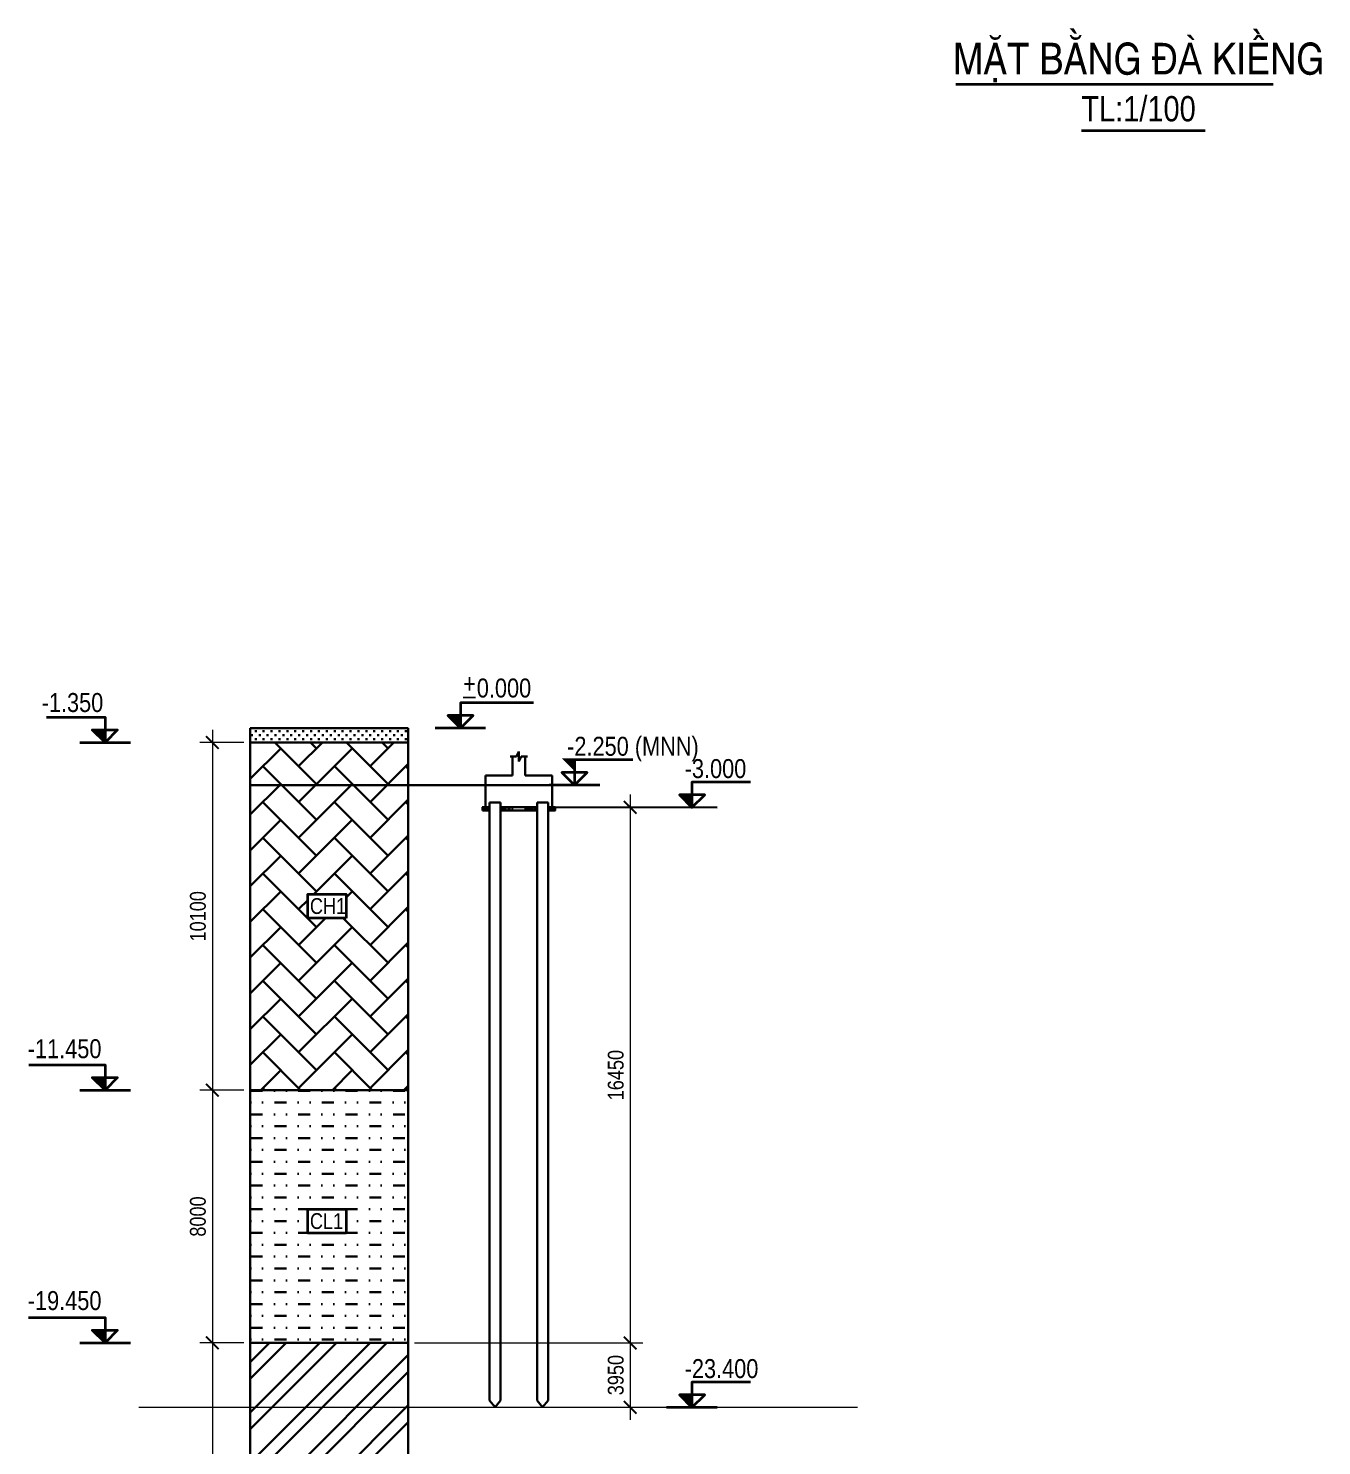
# Model space of a CAD drawing. Header units: inches. Extents: x -995865 to -814036, y 3430062 to 3602072.
# Drawn here: x -938536 to -897627, y 3466520 to 3511367 of the extents above; entities that cross this region are included whole.
import ezdxf

# ---------------------------------------------------------------- set-up
doc = ezdxf.new("R2010")
doc.units = ezdxf.units.IN
doc.header["$LTSCALE"] = 2.8
doc.header["$MEASUREMENT"] = 0
doc.layers.add('NET BAO', color=4, linetype='Continuous', lineweight=30)
doc.layers.add('TEXT1', color=7, linetype='Continuous', lineweight=15)
doc.layers.add('text', color=3, linetype='Continuous')
doc.styles.add('CHU', font='VHELVCN0.TTF')
doc.styles.add('Helve-Condense', font='VHELVCN0.TTF')
doc.styles.add('TNRM', font='VHELVCN0.TTF')
doc.dimstyles.new('TL200', dxfattribs={"dimscale": 200, "dimtxt": 2.5, "dimasz": 2, "dimexe": 2, "dimexo": 1, "dimgap": 1, "dimtad": 1, "dimdec": 0, "dimzin": 0, "dimdsep": 46, "dimtxsty": 'Helve-Condense', "dimblk": 'ARCHTICK', "dimcen": 2, "dimdle": 2, "dimclrd": 256, "dimclre": 256, "dimclrt": 4, "dimadec": 0, "dimazin": 0, "dimtfac": 0.004, "dimtdec": 0, "dimtmove": 2, "dimatfit": 3, "dimfxl": 1, "dimtolj": 1, "dimtzin": 0, "dimlwd": 9, "dimlwe": 13, "dimarcsym": 1})

# ---------------------------------------------------------------- blocks, each defined once
blk = doc.blocks.new('_ArchTick')
at = {"color": 0, "linetype": 'ByBlock', "const_width": 0.15}
blk.add_lwpolyline([(-0.5, -0.5), (0.5, 0.5)], dxfattribs=at)
blk = doc.blocks.new('*D285')
at = {"layer": 'DEFPOINTS', "color": 0, "linetype": 'Continuous'}
for p in [(-919991, 3469771), (-919991, 3467733), (-919498, 3467733)]:
    blk.add_point(p, dxfattribs=at)
at = {"layer": 'NET BAO', "linetype": 'Continuous', "lineweight": 9}
blk.add_line((-919498, 3470171), (-919498, 3467333), dxfattribs=at)
at = {"layer": 'NET BAO', "linetype": 'Continuous', "lineweight": 13}
for p, q in [((-919791, 3469771), (-919098, 3469771)), ((-919791, 3467733), (-919098, 3467733))]:
    blk.add_line(p, q, dxfattribs=at)
at = {"layer": 'NET BAO', "linetype": 'Continuous', "lineweight": 9, "xscale": 400, "yscale": 400, "zscale": 400}
for p, rotation in [((-919498, 3469771), 90), ((-919498, 3467733), 270)]:
    blk.add_blockref('_ArchTick', p, dxfattribs=dict(at, rotation=rotation))
at = {"layer": 'NET BAO', "color": 4, "linetype": 'Continuous', "lineweight": 9, "insert": (-919953, 3468752), "char_height": 500, "attachment_point": 5, "rotation": 90, "style": 'Helve-Condense'}
blk.add_mtext('\\A1;3950', dxfattribs=at)

msp = doc.modelspace()

# ---------------------------------------------------------------- hatches: boundary and pattern name
at = {"layer": 'NET BAO'}
for points in [[(-924870.8, 3489620.7), (-925267, 3489620.7), (-924871.6, 3489221.5), (-924870.8, 3489221.5)], [(-936109.6, 3489170.7), (-936505.8, 3489170.7), (-936110.4, 3488771.5), (-936109.6, 3488771.5)], [(-921263, 3488270.7), (-921659.2, 3488270.7), (-921263.7, 3487871.5), (-921263, 3487871.5)], [(-917546.5, 3487116.4), (-917942.7, 3487116.4), (-917547.3, 3486717.2), (-917546.5, 3486717.2)], [(-917545.7, 3487115.6), (-917941.9, 3487115.6), (-917546.5, 3486716.4), (-917545.7, 3486716.4)], [(-936109.6, 3478170.7), (-936505.8, 3478170.7), (-936110.4, 3477771.5), (-936109.6, 3477771.5)], [(-936109.6, 3470170.7), (-936505.8, 3470170.7), (-936110.4, 3469771.5), (-936109.6, 3469771.5)], [(-917546.5, 3468131.4), (-917942.7, 3468131.4), (-917547.3, 3467732.2), (-917546.5, 3467732.2)], [(-917545.7, 3468130.6), (-917941.9, 3468130.6), (-917546.5, 3467731.4), (-917545.7, 3467731.4)]]:
    msp.add_hatch(color=0, dxfattribs=at).paths.add_polyline_path(points)
h = msp.add_hatch(dxfattribs=at)
h.set_pattern_fill('CROSS', color=0, scale=500, style=0)
h.paths.add_polyline_path([(-926516.4, 3488770.7), (-926516.4, 3489220.7), (-931516.4, 3489220.7), (-931516.4, 3488770.7)])
h = msp.add_hatch(dxfattribs=at)
h.set_pattern_fill('AR-HBONE', color=0, scale=200, style=0)
h.paths.add_polyline_path([(-926516.4, 3488770.7), (-931516.4, 3488770.7), (-931516.4, 3477770.7), (-926516.4, 3477770.7)])
h.paths.add_polyline_path([(-928485.6, 3483967.9), (-928485.6, 3483211.3), (-929692.5, 3483211.3), (-929692.5, 3483967.9)], flags=0)
h.paths.add_polyline_path([(-929760, 3483201.6), (-928369.3, 3483201.6), (-928369.3, 3483985.6), (-929760, 3483985.6)], flags=24)
h = msp.add_hatch(dxfattribs=at)
h.set_pattern_fill('AR-CONC', color=0, scale=20, style=0)
h.set_pattern_definition([(50, (0, 0), (143.4520365, -12.550427), [15, -165]), (355, (0, 0), (-27.750267, 150.438427), [12, -132]), (100.4514, (11.95, -1.05), (115.7018763, 137.8879084), [12.748038, -140.2284224]), (46.1842, (0, 40), (213.44821, -33.103803), [22.5, -247.5]), (96.6356, (17.79, 37.24), (186.932541, 194.823574), [19.122058, -210.3426]), (351.1842, (0, 40), (186.932389, 194.82372), [18, -198]), (21, (20, 30), (119.3814104, -80.523778), [15, -165]), (326, (20, 30), (48.6630664, 145.030009), [12, -132]), (71.4514, (29.95, 23.29), (168.0445257, 64.5060993), [12.748038, -140.2284224]), (37.5, (0, 0), (2.43197106, 66.5787708), [0, -130.4, 0, -134, 0, -132.5]), (7.5, (0, 0), (52.6139075, 78.8823424), [0, -76.4, 0, -127.4, 0, -50.5]), (327.5, (-44.6, 0), (106.7644872, -4.51097435), [0, -50, 0, -156, 0, -207]), (317.5, (-64.6, 0), (116.6372339, 20.0209965), [0, -65, 0, -103.6, 0, -147])])
h.paths.add_polyline_path([(-923946.1, 3486620.7), (-923946.1, 3486720.7), (-924171.1, 3486720.7), (-924171.1, 3486620.7)])
h.paths.add_polyline_path([(-923196.1, 3486620.7), (-923196.1, 3486720.7), (-923596.1, 3486720.7), (-923596.1, 3486620.7)])
h.paths.add_polyline_path([(-922096.1, 3486720.7), (-922096.1, 3486620.7), (-921871.1, 3486620.7), (-921871.1, 3486720.7)])
h.paths.add_polyline_path([(-922446.1, 3486620.7), (-922446.1, 3486720.7), (-922846.1, 3486720.7), (-922846.1, 3486620.7)])
h = msp.add_hatch(dxfattribs=at)
h.set_pattern_fill('MUDST', color=0, scale=1500, style=0)
h.paths.add_polyline_path([(-931516.4, 3477770.7), (-931516.4, 3469770.7), (-926516.4, 3469770.7), (-926516.4, 3477770.7)])
h.paths.add_polyline_path([(-928485.6, 3473999.7), (-928485.6, 3473243.1), (-929692.5, 3473243.1), (-929692.5, 3473999.7)], flags=0)
h.paths.add_polyline_path([(-929760, 3473233.4), (-928448, 3473233.4), (-928448, 3474017.4), (-929760, 3474017.4)], flags=24)
h = msp.add_hatch(dxfattribs=at)
h.set_pattern_fill('ANSI32', color=0, scale=3000, style=0)
h.paths.add_polyline_path([(-926516.4, 3469770.7), (-931516.4, 3469770.7), (-931516.4, 3455270.7), (-926516.4, 3455270.7)])
h.paths.add_polyline_path([(-928485.6, 3462044.5), (-929692.5, 3462044.5), (-929692.5, 3462801.1), (-928485.6, 3462801.1)], flags=0)
h.paths.add_polyline_path([(-929760, 3462034.9), (-928369.3, 3462034.9), (-928369.3, 3462818.9), (-929760, 3462818.9)], flags=24)
at = {"layer": 'TEXT1', "lineweight": 35}
for points in [[(-925120.8, 3489620.7), (-924870.8, 3489620.7), (-924870.8, 3489220.7)], [(-925120.8, 3489620.7), (-924870.8, 3489620.7), (-924870.8, 3489220.7)], [(-936359.6, 3489170.7), (-936109.6, 3489170.7), (-936109.6, 3488770.7)], [(-936359.6, 3489170.7), (-936109.6, 3489170.7), (-936109.6, 3488770.7)], [(-921513, 3488270.7), (-921263, 3488270.7), (-921263, 3487870.7)], [(-917796.5, 3487116.4), (-917546.5, 3487116.4), (-917546.5, 3486716.4)], [(-936359.6, 3478170.7), (-936109.6, 3478170.7), (-936109.6, 3477770.7)], [(-936359.6, 3478170.7), (-936109.6, 3478170.7), (-936109.6, 3477770.7)], [(-936359.6, 3470170.7), (-936109.6, 3470170.7), (-936109.6, 3469770.7)], [(-936359.6, 3470170.7), (-936109.6, 3470170.7), (-936109.6, 3469770.7)], [(-917796.5, 3468131.4), (-917546.5, 3468131.4), (-917546.5, 3467731.4)]]:
    msp.add_hatch(color=0, dxfattribs=at).paths.add_polyline_path(points)

# ---------------------------------------------------------------- linework, layer by layer
at = {"layer": 'NET BAO', "color": 0, "linetype": 'Continuous', "lineweight": 9}
for p, q in [((-932716.1, 3489170.7), (-932716.1, 3477370.7)), ((-919498, 3487119.7), (-919498, 3469370.7)), ((-932716.1, 3478170.7), (-932716.1, 3469370.7)), ((-932716.1, 3470170.7), (-932716.1, 3454870.7))]:
    msp.add_line(p, q, dxfattribs=at)
at = {"layer": 'NET BAO', "color": 0}
for p, q in [((-931516.4, 3489220.7), (-931516.4, 3439270.7)), ((-931516.4, 3489220.7), (-926516.4, 3489220.7)), ((-931516.4, 3489220.7), (-931516.4, 3488770.7)), ((-926516.4, 3489220.7), (-926516.4, 3439270.7)), ((-926516.4, 3489220.7), (-926516.4, 3486720.7)), ((-931516.4, 3488770.7), (-926516.4, 3488770.7)), ((-931516.4, 3488770.7), (-931516.4, 3477770.7)), ((-926516.4, 3488770.7), (-926516.4, 3487870.7)), ((-923296.1, 3488327.1), (-923096.1, 3488327.1)), ((-923221.1, 3487720.7), (-923221.1, 3488327.1)), ((-923021.1, 3488483.5), (-923096.1, 3488327.1)), ((-923021.1, 3488327.1), (-923021.1, 3488483.5)), ((-923021.1, 3488170.8), (-923021.1, 3488327.1)), ((-922946.1, 3488327.1), (-923021.1, 3488170.8)), ((-922946.1, 3488327.1), (-922746.1, 3488327.1)), ((-922821.1, 3487720.7), (-922821.1, 3488327.1)), ((-920463, 3487422), (-931516.4, 3487422)), ((-924071.1, 3487720.7), (-923221.1, 3487720.7)), ((-924071.1, 3486720.7), (-924071.1, 3487720.7)), ((-922821.1, 3487720.7), (-921971.1, 3487720.7)), ((-921971.1, 3487720.7), (-921971.1, 3486720.7)), ((-923946.1, 3486870.7), (-923946.1, 3486352.4)), ((-923946.1, 3486870.7), (-923946.1, 3467944.5)), ((-923946.1, 3486870.7), (-923596.1, 3486870.7)), ((-923596.1, 3486870.7), (-923596.1, 3467944.5)), ((-922446.1, 3486870.7), (-922446.1, 3467944.5)), ((-922446.1, 3486870.7), (-922096.1, 3486870.7)), ((-922096.1, 3486870.7), (-922096.1, 3467944.5)), ((-924071.1, 3486720.7), (-924171.1, 3486720.7)), ((-924171.1, 3486720.7), (-924171.1, 3486620.7)), ((-924171.1, 3486620.7), (-923946.1, 3486620.7)), ((-923946.1, 3486720.7), (-924071.1, 3486720.7)), ((-923596.1, 3486720.7), (-923596.1, 3486352.4)), ((-922692.4, 3486720.7), (-923596.1, 3486720.7)), ((-923596.1, 3486620.7), (-922446.1, 3486620.7)), ((-922446.1, 3486720.7), (-922846.1, 3486720.7)), ((-922846.1, 3486620.7), (-922446.1, 3486620.7)), ((-922446.1, 3486720.7), (-922446.1, 3486313.1)), ((-921971.1, 3486720.7), (-922096.1, 3486720.7)), ((-922096.1, 3486720.7), (-922096.1, 3486313.1)), ((-922096.1, 3486620.7), (-921871.1, 3486620.7)), ((-921871.1, 3486720.7), (-921971.1, 3486720.7)), ((-921971.1, 3486720.7), (-916745.7, 3486715.6)), ((-921871.1, 3486620.7), (-921871.1, 3486720.7)), ((-931516.4, 3477770.7), (-926516.4, 3477770.7)), ((-926516.4, 3477770.7), (-926516.4, 3469770.7)), ((-926516.4, 3469770.7), (-931516.4, 3469770.7)), ((-931516.4, 3469770.7), (-931516.4, 3455270.7)), ((-923771.1, 3467733.2), (-923946.1, 3467944.5)), ((-923771.1, 3467733.2), (-923596.1, 3467944.5)), ((-922271.1, 3467733.2), (-922446.1, 3467944.5)), ((-922271.1, 3467733.2), (-922096.1, 3467944.5))]:
    msp.add_line(p, q, dxfattribs=at)
at = {"layer": 'NET BAO', "color": 0, "linetype": 'Continuous', "lineweight": 13}
for p, q in [((-931716.4, 3488770.7), (-933116.1, 3488770.7)), ((-920579, 3486719.7), (-919098, 3486719.7)), ((-919285.1, 3486718.2), (-917476.5, 3486718.2)), ((-931716.4, 3477770.7), (-933116.1, 3477770.7)), ((-931716.4, 3477770.7), (-933116.1, 3477770.7)), ((-931716.4, 3469770.7), (-933116.1, 3469770.7)), ((-931716.4, 3469770.7), (-933116.1, 3469770.7)), ((-926316.4, 3469770.7), (-919098, 3469770.7)), ((-935044.3, 3467733.2), (-912313.1, 3467733.2)), ((-916796.3, 3467733.2), (-915803.8, 3467733.2))]:
    msp.add_line(p, q, dxfattribs=at)
at = {"layer": 'text', "lineweight": 35}
for p, q in [((-909194.5, 3509601.2), (-899159.4, 3509601.2)), ((-905226.5, 3508137.3), (-901309.1, 3508137.3))]:
    msp.add_line(p, q, dxfattribs=at)
at = {"layer": 'text', "color": 0, "lineweight": 35}
for points in [[(-928485.6, 3483211.3), (-929692.5, 3483211.3), (-929692.5, 3483967.9), (-928485.6, 3483967.9)], [(-928485.6, 3473243.1), (-929692.5, 3473243.1), (-929692.5, 3473999.7), (-928485.6, 3473999.7)]]:
    msp.add_lwpolyline(points, close=True, dxfattribs=at)
at = {"layer": 'TEXT1', "color": 0, "lineweight": 35}
for points in [[(-922555.5, 3490020.7), (-924870.8, 3490020.7), (-924870.8, 3489220.7), (-924465.9, 3489620.7), (-925267, 3489620.7), (-924870.8, 3489220.7)], [(-937961.4, 3489570.7), (-936109.6, 3489570.7), (-936109.6, 3488770.7), (-936514.5, 3489170.7), (-935713.5, 3489170.7), (-936109.6, 3488770.7)], [(-924070.8, 3489220.7), (-925670.8, 3489220.7)], [(-936909.6, 3488770.7), (-935309.6, 3488770.7)], [(-919411.2, 3488222), (-921263, 3488222), (-921263, 3487422), (-920858.1, 3487822), (-921659.2, 3487822), (-921263, 3487422)], [(-920463, 3487422), (-922063, 3487422)], [(-915694.7, 3487516.4), (-917546.5, 3487516.4), (-917546.5, 3486716.4), (-917141.6, 3487116.4), (-917942.7, 3487116.4), (-917546.5, 3486716.4)], [(-915693.9, 3487515.6), (-917545.7, 3487515.6), (-917545.7, 3486715.6), (-917140.8, 3487115.6), (-917941.9, 3487115.6), (-917545.7, 3486715.6)], [(-938518.1, 3478570.7), (-936109.6, 3478570.7), (-936109.6, 3477770.7), (-936514.5, 3478170.7), (-935713.5, 3478170.7), (-936109.6, 3477770.7)], [(-936909.6, 3477770.7), (-935309.6, 3477770.7)], [(-938535.7, 3470570.7), (-936109.6, 3470570.7), (-936109.6, 3469770.7), (-936514.5, 3470170.7), (-935713.5, 3470170.7), (-936109.6, 3469770.7)], [(-936909.6, 3469770.7), (-935309.6, 3469770.7)], [(-915694.7, 3468531.4), (-917546.5, 3468531.4), (-917546.5, 3467731.4), (-917141.6, 3468131.4), (-917942.7, 3468131.4), (-917546.5, 3467731.4)], [(-915693.9, 3468530.6), (-917545.7, 3468530.6), (-917545.7, 3467730.6), (-917140.8, 3468130.6), (-917941.9, 3468130.6), (-917545.7, 3467730.6)], [(-916745.7, 3467730.6), (-918345.7, 3467730.6)]]:
    msp.add_lwpolyline(points, dxfattribs=at)

# ---------------------------------------------------------------- block references
at = {"layer": 'NET BAO', "color": 0, "lineweight": 9, "xscale": 400, "yscale": 400, "zscale": 400}
for p, rotation in [((-932716.1, 3488770.7), 90), ((-919498, 3486719.7), 90), ((-932716.1, 3477770.7), 270), ((-932716.1, 3477770.7), 90), ((-932716.1, 3469770.7), 270), ((-932716.1, 3469770.7), 90), ((-919498, 3469770.7), 270)]:
    msp.add_blockref('_ArchTick', p, dxfattribs=dict(at, rotation=rotation))

# ---------------------------------------------------------------- texts
at = {"layer": 'NET BAO', "color": 0, "char_height": 500, "attachment_point": 5, "rotation": 90, "style": 'Helve-Condense'}
for s, insert in [('\\A1;10100', (-933171.4, 3483270.7)), ('\\A1;16450', (-919953.4, 3478245.2)), ('\\A1;8000', (-933171.4, 3473770.7))]:
    msp.add_mtext(s, dxfattribs=dict(at, insert=insert))
at = {"layer": 'text'}
for s, height, style, p in [('MAËT BAÈNG ÑAØ KIEÀNG  ', 1000, 'TNRM', (-909284.6, 3509908.8)), ('TL:1/100', 800, 'Helve-Condense', (-905226.9, 3508423.7))]:
    msp.add_text(s, height=height, dxfattribs=dict(at, style=style)).set_placement(p)
at = {"layer": 'text', "color": 0, "lineweight": 35, "style": 'CHU'}
for s, p in [('CH1', (-929629.3, 3483344.3)), ('CL1', (-929629.3, 3473376.1))]:
    msp.add_text(s, height=500, dxfattribs=at).set_placement(p)
at = {"layer": 'TEXT1', "color": 0, "lineweight": 35, "style": 'CHU'}
for s, p in [('+', (-924781.8, 3490334.7)), ('0.000', (-924350.5, 3490193.4)), ('-1.350', (-938114.7, 3489734.6)), ('_', (-924773.5, 3490335.7)), ('-2.250 (MNN)', (-921492.2, 3488350.4)), ('-3.000', (-917774.9, 3487644)), ('-11.450', (-938553.9, 3478780.4)), ('-19.450', (-938553.9, 3470811.1)), ('-23.400', (-917774.9, 3468659))]:
    msp.add_text(s, height=600, dxfattribs=at).set_placement(p)

# ---------------------------------------------------------------- dimensions: what is measured, and where the dimension line sits
at = {"layer": 'NET BAO', "color": 0, "linetype": 'Continuous', "lineweight": 9}
dim = msp.add_linear_dim(base=(-919498, 3467733.2), p1=(-919990.9, 3469770.7), p2=(-919990.9, 3467733.2), angle=90, text='3950', dimstyle='TL200', dxfattribs=at)
dim.commit()
dim.dimension.update_dxf_attribs({"geometry": '*D285', "text_midpoint": (-919953.4, 3468751.9)})

doc.saveas('drawing.dxf')
